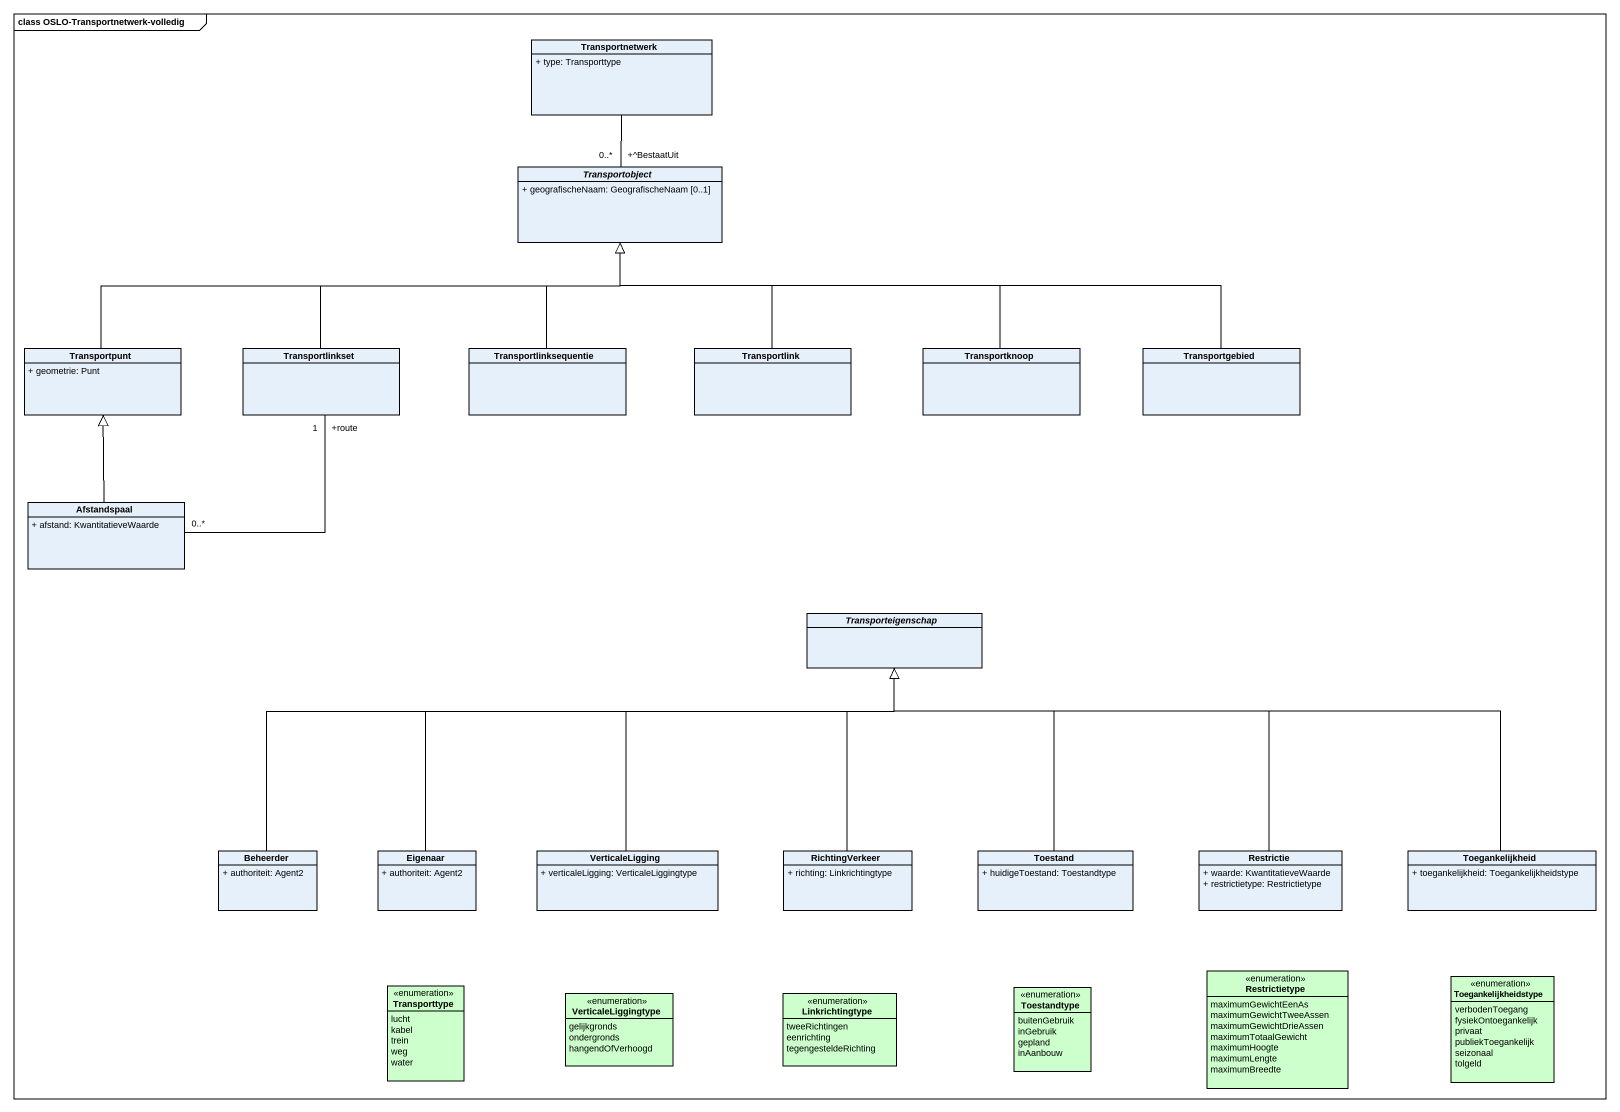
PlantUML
@startuml
mainframe class OSLO-Transportnetwerk-volledig
hide circle
hide empty members
skinparam classAttributeIconSize 0
class Transportnetwerk {
  + type: Transporttype
}
abstract class Transportobject {
  + geografischeNaam: GeografischeNaam [0..1]
}
class Transportpunt {
  + geometrie: Punt
}
class Transportlinkset
class Transportlinksequentie
class Transportlink
class Transportknoop
class Transportgebied
class Afstandspaal {
  + afstand: KwantitatieveWaarde
}
abstract class Transporteigenschap
class Beheerder {
  + authoriteit: Agent2
}
class Eigenaar {
  + authoriteit: Agent2
}
class VerticaleLigging {
  + verticaleLigging: VerticaleLiggingtype
}
class RichtingVerkeer {
  + richting: Linkrichtingtype
}
class Toestand {
  + huidigeToestand: Toestandtype
}
class Restrictie {
  + waarde: KwantitatieveWaarde
  + restrictietype: Restrictietype
}
class Toegankelijkheid {
  + toegankelijkheid: Toegankelijkheidstype
}
enum Restrictietype #CCFFCC {
  maximumGewichtEenAs
  maximumGewichtTweeAssen
  maximumGewichtDrieAssen
  maximumTotaalGewicht
  maximumHoogte
  maximumLengte
  maximumBreedte
}
enum Transporttype #CCFFCC {
  lucht
  kabel
  trein
  weg
  water
}
enum VerticaleLiggingtype #CCFFCC {
  gelijkgronds
  ondergronds
  hangendOfVerhoogd
}
enum Linkrichtingtype #CCFFCC {
  tweeRichtingen
  eenrichting
  tegengesteldeRichting
}
enum Toestandtype #CCFFCC {
  buitenGebruik
  inGebruik
  gepland
  inAanbouw
}
enum Toegankelijkheidstype #CCFFCC {
  verbodenToegang
  fysiekOntoegankelijk
  privaat
  publiekToegankelijk
  seizonaal
  tolgeld
}
Transportnetwerk -- "+^BestaatUit\n0..*" Transportobject
Transportpunt -right-|> Transportobject
Transportlinkset -right-|> Transportobject
Transportlinksequentie -up-|> Transportobject
Transportlink -up-|> Transportobject
Transportknoop -left-|> Transportobject
Transportgebied -left-|> Transportobject
Afstandspaal -up-|> Transportpunt
Afstandspaal "0..*" -up- "+route\n1" Transportlinkset
Beheerder -right-|> Transporteigenschap
Eigenaar -right-|> Transporteigenschap
VerticaleLigging -up-|> Transporteigenschap
RichtingVerkeer -up-|> Transporteigenschap
Toestand -up-|> Transporteigenschap
Restrictie -up-|> Transporteigenschap
Toegankelijkheid -left-|> Transporteigenschap
@enduml
